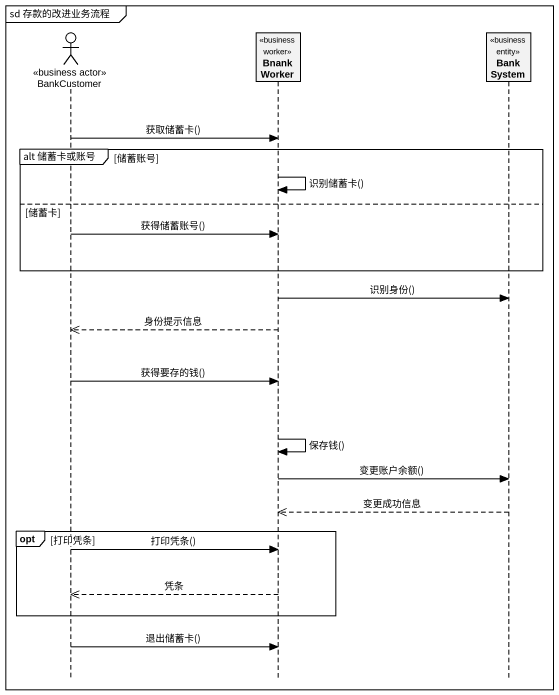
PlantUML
@startuml
mainframe sd 存款的改进业务流程
hide footbox
actor BankCustomer <<business actor>>
participant BnankWorker <<business worker>>
participant BankSystem <<business entity>>

BankCustomer -> BnankWorker : 获取储蓄卡()
group alt 储蓄卡或账号 [储蓄账号]
  BnankWorker -> BnankWorker : 识别储蓄卡()
else 储蓄卡
  BankCustomer -> BnankWorker : 获得储蓄账号()
end
BnankWorker -> BankSystem : 识别身份()
BnankWorker -->> BankCustomer : 身份提示信息
BankCustomer -> BnankWorker : 获得要存的钱()
BnankWorker -> BnankWorker : 保存钱()
BnankWorker -> BankSystem : 变更账户余额()
BankSystem -->> BnankWorker : 变更成功信息
opt 打印凭条
  BankCustomer -> BnankWorker : 打印凭条()
  BnankWorker -->> BankCustomer : 凭条
end
BankCustomer -> BnankWorker : 退出储蓄卡()
@enduml
